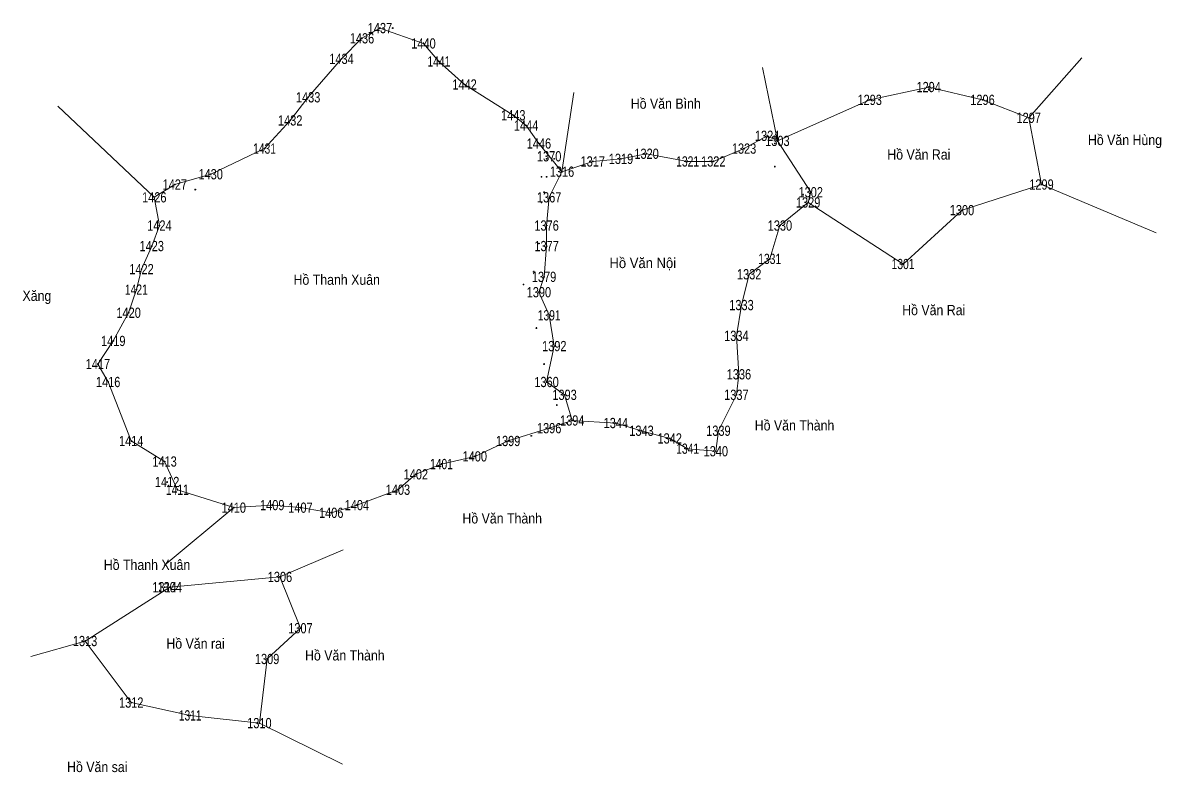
# Model space of a CAD drawing. Header units: metres. Extents: x 531861 to 534977, y 1853166 to 1855689.
# Drawn here: x 534532.7 to 534976.7, y 1854338.8 to 1854631.1 of the extents above; entities that cross this region are included whole.
import ezdxf
from ezdxf.enums import TextEntityAlignment as Align

# ---------------------------------------------------------------- set-up
doc = ezdxf.new("R2010")
doc.units = ezdxf.units.M
doc.header["$LTSCALE"] = 1.6
doc.header["$PDMODE"] = 32
doc.header["$PDSIZE"] = 0.8
doc.layers.add('1', color=7, linetype='Continuous', lineweight=13)
doc.layers.add('11', color=7, linetype='Continuous', lineweight=13)
doc.layers.add('12', color=7, linetype='Continuous')

msp = doc.modelspace()

# ---------------------------------------------------------------- linework, layer by layer
at = {"layer": '1'}
for p, q in [((534925, 1854594), (534945.71, 1854617.39)), ((534827, 1854585), (534821.19, 1854613.65)), ((534747.62, 1854603.92), (534743, 1854573)), ((534584, 1854563), (534546.39, 1854598.49)), ((534930, 1854568), (534974.69, 1854549.13)), ((534615, 1854442), (534587.88, 1854419.4)), ((534633, 1854415), (534657.64, 1854425.55)), ((534557, 1854390), (534535.85, 1854383.99)), ((534625, 1854358), (534657.39, 1854341.93))]:
    msp.add_line(p, q, dxfattribs=at)
for points in [[(534743, 1854573), (534738, 1854579), (534734, 1854584), (534729, 1854591), (534724, 1854595), (534705, 1854607), (534695, 1854616), (534689, 1854623), (534672, 1854629), (534665, 1854625), (534657, 1854617), (534644, 1854602), (534637, 1854593), (534627, 1854582), (534606, 1854572), (534592, 1854568), (534584, 1854563), (534586, 1854552), (534583, 1854544), (534579, 1854535), (534577, 1854527), (534574, 1854518), (534568, 1854507), (534562, 1854498), (534566, 1854491), (534575, 1854468), (534588, 1854460)], [(534827, 1854585), (534823, 1854587), (534814, 1854582), (534802, 1854577), (534792, 1854577), (534776, 1854580), (534766, 1854578), (534755, 1854577), (534743, 1854573), (534738, 1854563), (534737, 1854552), (534737, 1854544), (534736, 1854532), (534734, 1854526), (534738, 1854517), (534740, 1854505), (534737, 1854491), (534744, 1854486), (534747, 1854476), (534764, 1854475), (534774, 1854472), (534785, 1854469), (534792, 1854465), (534803, 1854464), (534804, 1854472), (534811, 1854486), (534812, 1854494), (534811, 1854509), (534813, 1854521), (534816, 1854533), (534824, 1854539), (534828, 1854552), (534839, 1854561)], [(534588, 1854460), (534593, 1854449), (534615, 1854442), (534630, 1854443), (534641, 1854442), (534653, 1854440), (534663, 1854443), (534679, 1854449), (534686, 1854455), (534696, 1854459), (534709, 1854462), (534722, 1854468), (534738, 1854473), (534747, 1854476)]]:
    msp.add_lwpolyline(points, dxfattribs=at)
for points in [[(534827, 1854585), (534840, 1854565), (534839, 1854561), (534876, 1854537), (534899, 1854558), (534930, 1854568), (534925, 1854594), (534907, 1854601), (534886, 1854606), (534863, 1854601)], [(534590, 1854411), (534557, 1854390), (534575, 1854366), (534598, 1854361), (534625, 1854358), (534628, 1854383), (534641, 1854395), (534633, 1854415)]]:
    msp.add_lwpolyline(points, close=True, dxfattribs=at)
msp.add_point((534886.19, 1854605.02), dxfattribs=at)
at = {"layer": '11'}
for p, q in [((534672.31, 1854629), (534671.69, 1854629)), ((534672, 1854628.69), (534672, 1854629.31)), ((534677.31, 1854629), (534676.69, 1854629)), ((534677, 1854628.69), (534677, 1854629.31)), ((534665.31, 1854625), (534664.69, 1854625)), ((534665, 1854624.69), (534665, 1854625.31)), ((534689.31, 1854623), (534688.69, 1854623)), ((534689, 1854622.69), (534689, 1854623.31)), ((534657.31, 1854617), (534656.69, 1854617)), ((534657, 1854616.69), (534657, 1854617.31)), ((534695.31, 1854616), (534694.69, 1854616)), ((534695, 1854615.69), (534695, 1854616.31)), ((534705.31, 1854607), (534704.69, 1854607)), ((534705, 1854606.69), (534705, 1854607.31)), ((534644, 1854601.69), (534644, 1854602.31)), ((534886.31, 1854606), (534885.69, 1854606)), ((534886, 1854605.69), (534886, 1854606.31)), ((534644.31, 1854602), (534643.69, 1854602)), ((534863.31, 1854601), (534862.69, 1854601)), ((534863, 1854600.69), (534863, 1854601.31)), ((534907.31, 1854601), (534906.69, 1854601)), ((534907, 1854600.69), (534907, 1854601.31)), ((534637, 1854592.69), (534637, 1854593.31)), ((534724.31, 1854595), (534723.69, 1854595)), ((534724, 1854594.69), (534724, 1854595.31)), ((534925.31, 1854594), (534924.69, 1854594)), ((534925, 1854593.69), (534925, 1854594.31)), ((534637.31, 1854593), (534636.69, 1854593)), ((534729.31, 1854591), (534728.69, 1854591)), ((534729, 1854590.69), (534729, 1854591.31)), ((534823.31, 1854587), (534822.69, 1854587)), ((534823, 1854586.69), (534823, 1854587.31)), ((534827.31, 1854585), (534826.69, 1854585)), ((534827, 1854584.69), (534827, 1854585.31)), ((534627.31, 1854582), (534626.69, 1854582)), ((534627, 1854581.69), (534627, 1854582.31)), ((534734.31, 1854584), (534733.69, 1854584)), ((534734, 1854583.69), (534734, 1854584.31)), ((534776.31, 1854580), (534775.69, 1854580)), ((534776, 1854579.69), (534776, 1854580.31)), ((534814.31, 1854582), (534813.69, 1854582)), ((534814, 1854581.69), (534814, 1854582.31)), ((534826.31, 1854584), (534825.69, 1854584)), ((534826, 1854583.69), (534826, 1854584.31)), ((534737.31, 1854578), (534736.69, 1854578)), ((534737, 1854577.69), (534737, 1854578.31)), ((534738.31, 1854579), (534737.69, 1854579)), ((534738, 1854578.69), (534738, 1854579.31)), ((534740.31, 1854578), (534739.69, 1854578)), ((534740, 1854577.69), (534740, 1854578.31)), ((534755.31, 1854577), (534754.69, 1854577)), ((534755, 1854576.69), (534755, 1854577.31)), ((534766.31, 1854578), (534765.69, 1854578)), ((534766, 1854577.69), (534766, 1854578.31)), ((534792.31, 1854577), (534791.69, 1854577)), ((534792, 1854576.69), (534792, 1854577.31)), ((534802.31, 1854577), (534801.69, 1854577)), ((534802, 1854576.69), (534802, 1854577.31)), ((534606.31, 1854572), (534605.69, 1854572)), ((534606, 1854571.69), (534606, 1854572.31)), ((534735, 1854570.69), (534735, 1854571.31)), ((534737, 1854570.69), (534737, 1854571.31)), ((534743.31, 1854573), (534742.69, 1854573)), ((534743, 1854572.69), (534743, 1854573.31)), ((534826.31, 1854575), (534825.69, 1854575)), ((534826, 1854574.69), (534826, 1854575.31)), ((534592.31, 1854568), (534591.69, 1854568)), ((534592, 1854567.69), (534592, 1854568.31)), ((534735.31, 1854571), (534734.69, 1854571)), ((534737.31, 1854571), (534736.69, 1854571)), ((534930.31, 1854568), (534929.69, 1854568)), ((534930, 1854567.69), (534930, 1854568.31)), ((534584.31, 1854563), (534583.69, 1854563)), ((534584, 1854562.69), (534584, 1854563.31)), ((534600.31, 1854566), (534599.69, 1854566)), ((534600, 1854565.69), (534600, 1854566.31)), ((534736.31, 1854565), (534735.69, 1854565)), ((534736, 1854564.69), (534736, 1854565.31)), ((534738.31, 1854563), (534737.69, 1854563)), ((534738, 1854562.69), (534738, 1854563.31)), ((534837.31, 1854564), (534836.69, 1854564)), ((534837, 1854563.69), (534837, 1854564.31)), ((534840.31, 1854565), (534839.69, 1854565)), ((534840, 1854564.69), (534840, 1854565.31)), ((534735.31, 1854561), (534734.69, 1854561)), ((534735, 1854560.69), (534735, 1854561.31)), ((534839.31, 1854561), (534838.69, 1854561)), ((534839, 1854560.69), (534839, 1854561.31)), ((534899.31, 1854558), (534898.69, 1854558)), ((534899, 1854557.69), (534899, 1854558.31)), ((534586.31, 1854552), (534585.69, 1854552)), ((534586, 1854551.69), (534586, 1854552.31)), ((534737.31, 1854552), (534736.69, 1854552)), ((534737, 1854551.69), (534737, 1854552.31)), ((534828.31, 1854552), (534827.69, 1854552)), ((534828, 1854551.69), (534828, 1854552.31)), ((534734.31, 1854545), (534733.69, 1854545)), ((534734, 1854544.69), (534734, 1854545.31)), ((534583.31, 1854544), (534582.69, 1854544)), ((534583, 1854543.69), (534583, 1854544.31)), ((534737.31, 1854544), (534736.69, 1854544)), ((534737, 1854543.69), (534737, 1854544.31)), ((534824.31, 1854539), (534823.69, 1854539)), ((534824, 1854538.69), (534824, 1854539.31)), ((534876.31, 1854537), (534875.69, 1854537)), ((534876, 1854536.69), (534876, 1854537.31)), ((534579.31, 1854535), (534578.69, 1854535)), ((534579, 1854534.69), (534579, 1854535.31)), ((534732.31, 1854534), (534731.69, 1854534)), ((534732, 1854533.69), (534732, 1854534.31)), ((534736.31, 1854532), (534735.69, 1854532)), ((534736, 1854531.69), (534736, 1854532.31)), ((534816.31, 1854533), (534815.69, 1854533)), ((534816, 1854532.69), (534816, 1854533.31)), ((534577.31, 1854527), (534576.69, 1854527)), ((534577, 1854526.69), (534577, 1854527.31)), ((534728.31, 1854529), (534727.69, 1854529)), ((534728, 1854528.69), (534728, 1854529.31)), ((534734.31, 1854526), (534733.69, 1854526)), ((534734, 1854525.69), (534734, 1854526.31)), ((534574.31, 1854518), (534573.69, 1854518)), ((534574, 1854517.69), (534574, 1854518.31)), ((534813.31, 1854521), (534812.69, 1854521)), ((534813, 1854520.69), (534813, 1854521.31)), ((534738.31, 1854517), (534737.69, 1854517)), ((534738, 1854516.69), (534738, 1854517.31)), ((534733.31, 1854512), (534732.69, 1854512)), ((534733, 1854511.69), (534733, 1854512.31)), ((534811.31, 1854509), (534810.69, 1854509)), ((534811, 1854508.69), (534811, 1854509.31)), ((534568.31, 1854507), (534567.69, 1854507)), ((534568, 1854506.69), (534568, 1854507.31)), ((534740.31, 1854505), (534739.69, 1854505)), ((534740, 1854504.69), (534740, 1854505.31)), ((534562.31, 1854498), (534561.69, 1854498)), ((534562, 1854497.69), (534562, 1854498.31)), ((534736.31, 1854498), (534735.69, 1854498)), ((534736, 1854497.69), (534736, 1854498.31)), ((534566, 1854490.69), (534566, 1854491.31)), ((534737, 1854490.69), (534737, 1854491.31)), ((534812.31, 1854494), (534811.69, 1854494)), ((534812, 1854493.69), (534812, 1854494.31)), ((534566.31, 1854491), (534565.69, 1854491)), ((534737.31, 1854491), (534736.69, 1854491)), ((534741, 1854481.69), (534741, 1854482.31)), ((534744.31, 1854486), (534743.69, 1854486)), ((534744, 1854485.69), (534744, 1854486.31)), ((534811.31, 1854486), (534810.69, 1854486)), ((534811, 1854485.69), (534811, 1854486.31)), ((534741.31, 1854482), (534740.69, 1854482)), ((534745.31, 1854475), (534744.69, 1854475)), ((534745, 1854474.69), (534745, 1854475.31)), ((534747.31, 1854476), (534746.69, 1854476)), ((534747, 1854475.69), (534747, 1854476.31)), ((534751.31, 1854475), (534750.69, 1854475)), ((534751, 1854474.69), (534751, 1854475.31)), ((534764.31, 1854475), (534763.69, 1854475)), ((534764, 1854474.69), (534764, 1854475.31)), ((534731.31, 1854470), (534730.69, 1854470)), ((534731, 1854469.69), (534731, 1854470.31)), ((534738.31, 1854473), (534737.69, 1854473)), ((534738, 1854472.69), (534738, 1854473.31)), ((534774.31, 1854472), (534773.69, 1854472)), ((534774, 1854471.69), (534774, 1854472.31)), ((534785.31, 1854469), (534784.69, 1854469)), ((534785, 1854468.69), (534785, 1854469.31)), ((534804.31, 1854472), (534803.69, 1854472)), ((534804, 1854471.69), (534804, 1854472.31)), ((534575.31, 1854468), (534574.69, 1854468)), ((534575, 1854467.69), (534575, 1854468.31)), ((534722.31, 1854468), (534721.69, 1854468)), ((534722, 1854467.69), (534722, 1854468.31)), ((534792.31, 1854465), (534791.69, 1854465)), ((534792, 1854464.69), (534792, 1854465.31)), ((534588, 1854459.69), (534588, 1854460.31)), ((534709.31, 1854462), (534708.69, 1854462)), ((534709, 1854461.69), (534709, 1854462.31)), ((534803.31, 1854464), (534802.69, 1854464)), ((534803, 1854463.69), (534803, 1854464.31)), ((534588.31, 1854460), (534587.69, 1854460)), ((534696.31, 1854459), (534695.69, 1854459)), ((534696, 1854458.69), (534696, 1854459.31)), ((534589.31, 1854452), (534588.69, 1854452)), ((534589, 1854451.69), (534589, 1854452.31)), ((534686.31, 1854455), (534685.69, 1854455)), ((534686, 1854454.69), (534686, 1854455.31)), ((534593.31, 1854449), (534592.69, 1854449)), ((534593, 1854448.69), (534593, 1854449.31)), ((534679.31, 1854449), (534678.69, 1854449)), ((534679, 1854448.69), (534679, 1854449.31)), ((534630.31, 1854443), (534629.69, 1854443)), ((534630, 1854442.69), (534630, 1854443.31)), ((534663.31, 1854443), (534662.69, 1854443)), ((534663, 1854442.69), (534663, 1854443.31)), ((534615.31, 1854442), (534614.69, 1854442)), ((534615, 1854441.69), (534615, 1854442.31)), ((534641.31, 1854442), (534640.69, 1854442)), ((534641, 1854441.69), (534641, 1854442.31)), ((534653.31, 1854440), (534652.69, 1854440)), ((534653, 1854439.69), (534653, 1854440.31)), ((534588, 1854410.69), (534588, 1854411.31)), ((534590, 1854410.69), (534590, 1854411.31)), ((534633.31, 1854415), (534632.69, 1854415)), ((534633, 1854414.69), (534633, 1854415.31)), ((534588.31, 1854411), (534587.69, 1854411)), ((534590.31, 1854411), (534589.69, 1854411)), ((534641.31, 1854395), (534640.69, 1854395)), ((534641, 1854394.69), (534641, 1854395.31)), ((534557.31, 1854390), (534556.69, 1854390)), ((534557, 1854389.69), (534557, 1854390.31)), ((534628.31, 1854383), (534627.69, 1854383)), ((534628, 1854382.69), (534628, 1854383.31)), ((534575.31, 1854366), (534574.69, 1854366)), ((534575, 1854365.69), (534575, 1854366.31)), ((534598.31, 1854361), (534597.69, 1854361)), ((534598, 1854360.69), (534598, 1854361.31)), ((534625.31, 1854358), (534624.69, 1854358)), ((534625, 1854357.69), (534625, 1854358.31))]:
    msp.add_line(p, q, dxfattribs=at)

# ---------------------------------------------------------------- texts
at = {"layer": '1'}
for s, width, p in [('Hồ Văn Bình', 0.9, (534783.47, 1854597.53)), ('Hồ Văn Hùng', 0.9, (534962.56, 1854583.38)), ('Hồ Văn Rai', 0.9, (534882.17, 1854577.7)), ('Hồ Văn Nội', 0.95, (534774.51, 1854535.41)), ('Hồ Thanh Xuân', 0.9, (534655.15, 1854528.89)), ('Xăng', 0.9, (534538.22, 1854522.61)), ('Hồ Văn Rai', 0.9, (534887.98, 1854517.05)), ('Hồ Văn Thành', 0.9, (534833.69, 1854472.09)), ('Hồ Văn Thành', 0.9, (534719.68, 1854435.83)), ('Hồ Thanh Xuân', 0.9, (534581.16, 1854417.71)), ('Hồ Văn rai', 0.9, (534600.08, 1854387)), ('Hồ Văn Thành', 0.9, (534658.31, 1854382.41)), ('Hồ Văn sai', 0.9, (534561.76, 1854338.9))]:
    msp.add_text(s, height=4, dxfattribs=dict(at, width=width)).set_placement(p, align=Align.CENTER)
at = {"layer": '12'}
for s, width, p in [('1437', 0.8, (534672, 1854627)), ('1436', 0.8, (534665, 1854623)), ('1440', 0.8, (534688.99, 1854621)), ('1434', 0.8, (534657, 1854615)), ('1441', 0.75, (534695, 1854614)), ('1442', 0.8, (534705, 1854605)), ('1294', 0.8, (534886, 1854604)), ('1433', 0.8, (534644, 1854600)), ('1293', 0.8, (534863, 1854599)), ('1296', 0.8, (534907, 1854599)), ('1432', 0.8, (534637, 1854591)), ('1443', 0.8, (534724, 1854593)), ('1297', 0.8, (534925, 1854592)), ('1444', 0.8, (534729, 1854589)), ('1324', 0.8, (534823, 1854585)), ('1446', 0.8, (534734, 1854582)), ('1303', 0.8, (534827, 1854583)), ('1431', 0.75, (534627, 1854580)), ('1370', 0.8, (534737.99, 1854577)), ('1319', 0.8, (534766, 1854576)), ('1320', 0.8, (534775.99, 1854578)), ('1323', 0.8, (534814, 1854580)), ('1317', 0.8, (534755, 1854575)), ('1321', 0.75, (534792, 1854575)), ('1322', 0.8, (534802, 1854575)), ('1430', 0.8, (534605.99, 1854570)), ('1316', 0.8, (534743, 1854571)), ('1427', 0.8, (534592, 1854566)), ('1302', 0.8, (534840, 1854563)), ('1299', 0.8, (534930, 1854566)), ('1426', 0.8, (534584, 1854561)), ('1367', 0.8, (534738, 1854561)), ('1329', 0.8, (534839, 1854559)), ('1300', 0.8, (534898.99, 1854556)), ('1424', 0.8, (534586, 1854550)), ('1376', 0.8, (534737, 1854550)), ('1330', 0.8, (534827.99, 1854550)), ('1423', 0.8, (534583, 1854542)), ('1377', 0.8, (534737, 1854542)), ('1331', 0.75, (534824, 1854537)), ('1422', 0.8, (534579, 1854533)), ('1301', 0.75, (534876, 1854535)), ('1379', 0.8, (534736, 1854530)), ('1332', 0.8, (534816, 1854531)), ('1421', 0.75, (534577, 1854525)), ('1390', 0.8, (534733.99, 1854524)), ('1333', 0.8, (534813, 1854519)), ('1420', 0.8, (534573.99, 1854516)), ('1391', 0.75, (534738, 1854515)), ('1419', 0.8, (534568, 1854505)), ('1334', 0.8, (534811, 1854507)), ('1392', 0.8, (534740, 1854503)), ('1417', 0.8, (534562, 1854496)), ('1336', 0.8, (534812, 1854492)), ('1416', 0.8, (534566, 1854489)), ('1360', 0.8, (534736.99, 1854489)), ('1393', 0.8, (534744, 1854484)), ('1337', 0.8, (534811, 1854484)), ('1394', 0.8, (534747, 1854474)), ('1396', 0.8, (534738, 1854471)), ('1344', 0.8, (534764, 1854473)), ('1343', 0.8, (534774, 1854470)), ('1339', 0.8, (534804, 1854470)), ('1414', 0.8, (534575, 1854466)), ('1399', 0.8, (534722, 1854466)), ('1342', 0.8, (534785, 1854467)), ('1341', 0.75, (534792, 1854463)), ('1340', 0.8, (534802.99, 1854462)), ('1413', 0.8, (534588, 1854458)), ('1401', 0.75, (534696, 1854457)), ('1400', 0.8, (534708.99, 1854460)), ('1402', 0.8, (534686, 1854453)), ('1412', 0.8, (534589, 1854450)), ('1411', 0.75, (534593, 1854447)), ('1403', 0.8, (534679, 1854447)), ('1410', 0.8, (534614.99, 1854440)), ('1409', 0.8, (534630, 1854441)), ('1407', 0.8, (534641, 1854440)), ('1404', 0.8, (534663, 1854441)), ('1406', 0.8, (534653, 1854438)), ('1306', 0.8, (534633, 1854413)), ('1314', 0.8, (534588, 1854409)), ('1304', 0.8, (534590, 1854409)), ('1307', 0.8, (534641, 1854393)), ('1313', 0.8, (534557, 1854388)), ('1309', 0.8, (534628, 1854381)), ('1312', 0.8, (534575, 1854364)), ('1311', 0.75, (534598, 1854359)), ('1310', 0.8, (534624.99, 1854356))]:
    msp.add_text(s, height=4, dxfattribs=dict(at, width=width)).set_placement(p, align=Align.CENTER)

doc.saveas('drawing.dxf')
